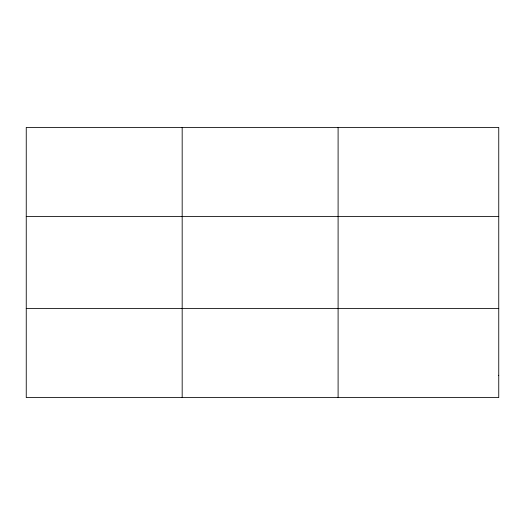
<?xml version="1.0" encoding="UTF-8"?>
<svg xmlns="http://www.w3.org/2000/svg" width="525" height="525" viewBox="0 0 525 525"><rect width="100%" height="100%" fill="white"/><g stroke="black" fill="none" stroke-linecap="round" stroke-linejoin="round"><path stroke-width="0.79" d="M182.175 127.424L182.175 397.576M338.1 127.424L338.1 397.576M26.25 216.576L498.75 216.576M26.25 308.424L498.75 308.424M498.75 375.29L498.75 397.576L26.25 397.576L26.25 127.424L498.75 127.424L498.75 375.29"/></g></svg>
